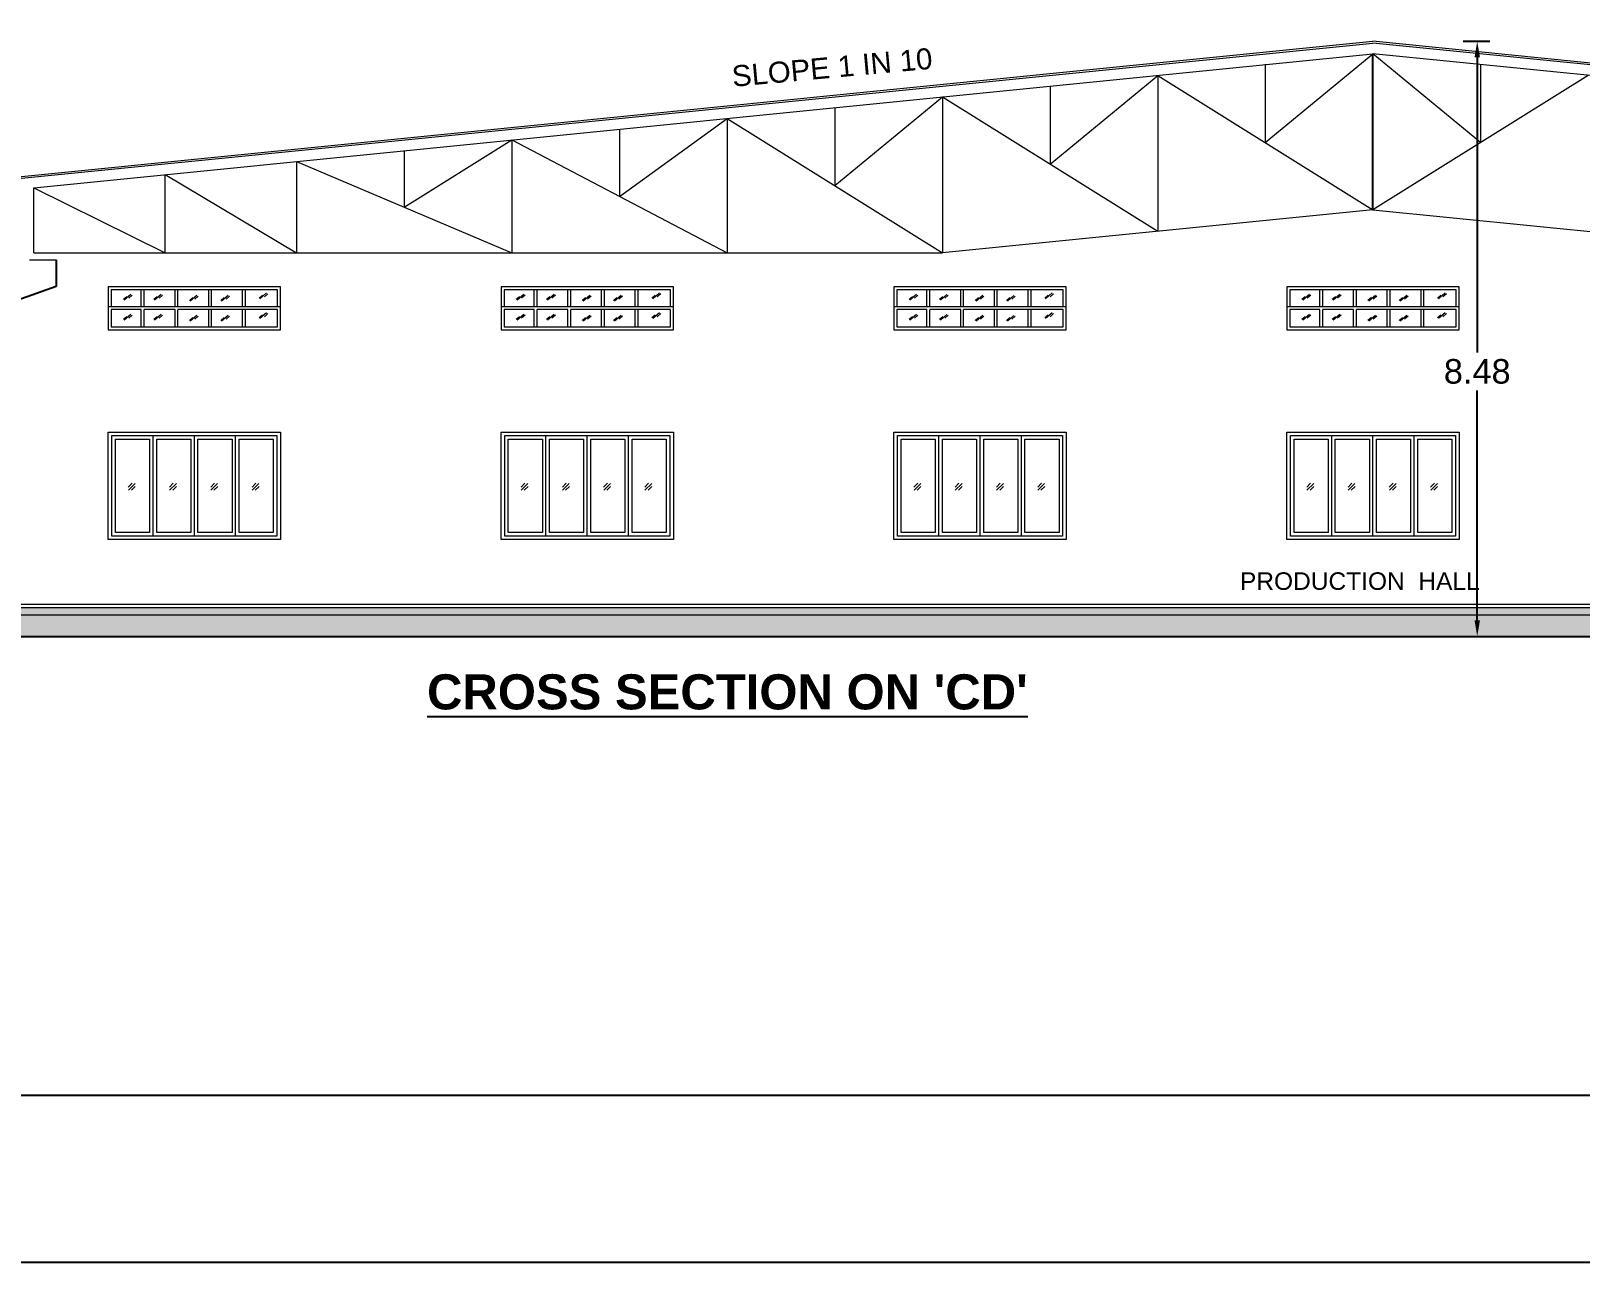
# Model space of a CAD drawing. Header units: metres. Extents: x 3715 to 4596, y 2418 to 2709.
# Drawn here: x 3857.26 to 3879.32, y 2497.4 to 2514.95 of the extents above; entities that cross this region are included whole.
import ezdxf

# ---------------------------------------------------------------- set-up
doc = ezdxf.new("R2010")
doc.units = ezdxf.units.M
doc.header["$MEASUREMENT"] = 0
doc.layers.add('BLK_1_HT_OF_BLDG', color=5, linetype='Continuous')
doc.styles.add('notes', font='arial.ttf')
doc.styles.get("Standard").update_dxf_attribs({"font": 'arial.ttf'})
doc.styles.add('TEXT', font='arial.ttf', dxfattribs={"height": 87})
doc.dimstyles.get("Standard").update_dxf_attribs({"dimtxt": 0.35, "dimasz": 0.23, "dimexe": 0.18, "dimexo": 0.0625, "dimgap": 0.09, "dimtad": 0, "dimtih": 1, "dimtoh": 1, "dimzin": 0, "dimdsep": 46, "dimtxsty": 'Standard', "dimcen": 0.09, "dimadec": 0, "dimazin": 0, "dimtfac": 1, "dimtofl": 0, "dimtmove": 2, "dimatfit": 3, "dimfxl": 0, "dimtolj": 1, "dimtzin": 0, "dimarcsym": 0})

# ---------------------------------------------------------------- blocks, each defined once
blk = doc.blocks.new('*D71')
at = {"color": 0, "lineweight": -2, "ltscale": 0.1}
for p, q in [((3826.362, 2514.8), (3825.982, 2514.8)), ((3826.162, 2514.57), (3826.162, 2510.826)), ((3826.162, 2506.546), (3826.162, 2510.289)), ((3826.362, 2506.316), (3825.982, 2506.316))]:
    blk.add_line(p, q, dxfattribs=at)
at = {"color": 0, "ltscale": 0.1}
for points in [[(3826.123, 2514.57), (3826.2, 2514.57), (3826.162, 2514.8)], [(3826.123, 2506.546), (3826.2, 2506.546), (3826.162, 2506.316)]]:
    blk.add_solid(points, dxfattribs=at)
at = {"color": 0, "ltscale": 0.1, "insert": (3826.162, 2510.558), "char_height": 0.35, "attachment_point": 5}
blk.add_mtext('\\A1;8.48', dxfattribs=at)
blk = doc.blocks.new('*D404')
at = {"layer": 'BLK_1_HT_OF_BLDG', "color": 0, "lineweight": -2}
for p, q in [((3877.66, 2514.8), (3878.04, 2514.8)), ((3877.86, 2514.57), (3877.86, 2510.361)), ((3877.86, 2506.546), (3877.86, 2509.823)), ((3877.66, 2506.316), (3878.04, 2506.316))]:
    blk.add_line(p, q, dxfattribs=at)
at = {"layer": 'BLK_1_HT_OF_BLDG', "color": 0}
for points in [[(3877.822, 2514.57), (3877.899, 2514.57), (3877.86, 2514.8)], [(3877.822, 2506.546), (3877.899, 2506.546), (3877.86, 2506.316)]]:
    blk.add_solid(points, dxfattribs=at)
at = {"layer": 'BLK_1_HT_OF_BLDG', "color": 0, "insert": (3877.86, 2510.092), "char_height": 0.35, "attachment_point": 5}
blk.add_mtext('\\A1;8.48', dxfattribs=at)

msp = doc.modelspace()

# ---------------------------------------------------------------- hatches: boundary and pattern name
h = msp.add_hatch()
h.set_pattern_fill('AR-CONC', color=256, scale=0.024, style=0)
h.set_pattern_definition([(50, (3861.41237, 2747.03174), (0.17214244, -0.01506051), [0.018, -0.198]), (355, (3861.41237, 2747.03174), (-0.03330032, 0.18052611), [0.0144, -0.1584]), (100.4514, (3861.42671, 2747.03048), (0.13884225, 0.16546549), [0.01529765, -0.16827411]), (46.1842, (3861.41237, 2747.07974), (0.25613785, -0.03972456), [0.027, -0.297]), (96.6356, (3861.43371, 2747.07643), (0.22431905, 0.2337883), [0.02294647, -0.25241112]), (351.1842, (3861.41237, 2747.07974), (0.22431887, 0.23378846), [0.0216, -0.2376]), (21, (3861.43637, 2747.06774), (0.14325769, -0.09662853), [0.018, -0.198]), (326, (3861.43637, 2747.06774), (0.05839568, 0.17403601), [0.0144, -0.1584]), (71.4514, (3861.4483, 2747.05969), (0.20165343, 0.07740732), [0.01529765, -0.16827411]), (37.5, (3861.41237, 2747.03174), (0.002918365, 0.079894525), [0, -0.15648, 0, -0.1608, 0, -0.159]), (7.5, (3861.41237, 2747.03174), (0.06313669, 0.09465881), [0, -0.09168, 0, -0.15288, 0, -0.0606]), (327.5, (3861.35885, 2747.03174), (0.128117385, -0.00541317), [0, -0.06, 0, -0.1872, 0, -0.2484]), (317.5, (3861.33485, 2747.03174), (0.13996468, 0.024025196), [0, -0.078, 0, -0.12432, 0, -0.1764])])
h.paths.add_polyline_path([(3857.05442, 2506.72595), (3857.05442, 2506.62595), (3895.69448, 2506.62595), (3895.69448, 2506.72595), (3888.24442, 2506.72595)])
h.paths.add_polyline_path([(3847.62442, 2506.62595), (3847.62442, 2506.72595), (3836.58442, 2506.72595), (3836.58442, 2506.62595)])
h = msp.add_hatch()
h.set_pattern_fill('AR-SAND', color=256, scale=0.08, style=0)
h.set_pattern_definition([(37.5, (-13136.3298, -6005.0106), (-0.00503946865, 0.1541459015), [0, -0.1216, 0, -0.136, 0, -0.13]), (7.5, (-13136.3298, -6005.0106), (0.1415821364, 0.2257716852), [0, -0.0656, 0, -0.1096, 0, -0.042]), (327.5, (-13136.4282, -6005.0106), (0.2491313489, 0.0004527243), [0, -0.04, 0, -0.144, 0, -0.188]), (317.5, (-13136.4282, -6005.0106), (0.2404901284, 0.0702140452), [0, -0.02, 0, -0.0944, 0, -0.108])])
h.paths.add_polyline_path([(3836.58442, 2506.31595), (3847.62442, 2506.31595), (3847.62442, 2506.62595), (3836.58442, 2506.62595)])
h.paths.add_polyline_path([(3857.05442, 2506.31595), (3895.69448, 2506.31595), (3895.69448, 2506.62595), (3857.05442, 2506.62595)])

# ---------------------------------------------------------------- linework, layer by layer
at = {"lineweight": 9, "ltscale": 200}
for p, q in [((3857.02556, 2512.86466), (3876.37445, 2514.79955)), ((3857.0281, 2512.83924), (3876.37445, 2514.77387)), ((3895.72333, 2512.86466), (3876.37445, 2514.79955)), ((3895.72079, 2512.83924), (3876.37445, 2514.77387))]:
    msp.add_line(p, q, dxfattribs=at)
at = {"lineweight": 13, "ltscale": 10}
for p, q in [((3857.29674, 2512.712), (3876.37445, 2514.61977)), ((3874.84111, 2513.35564), (3876.37445, 2514.61977)), ((3874.84111, 2514.4741), (3874.84111, 2513.35564)), ((3895.45216, 2512.712), (3876.37445, 2514.61977)), ((3877.90778, 2513.35564), (3876.37445, 2514.61977)), ((3877.90778, 2514.4741), (3877.90778, 2513.35564)), ((3871.77445, 2513.04897), (3873.30778, 2514.3131)), ((3873.30778, 2514.3131), (3873.30778, 2512.0915)), ((3873.30778, 2514.3131), (3876.37445, 2512.39817)), ((3879.44111, 2514.3131), (3876.37445, 2512.39817)), ((3868.70778, 2512.7423), (3870.24111, 2514.00644)), ((3870.24111, 2514.00644), (3870.24111, 2511.78484)), ((3870.24111, 2514.00644), (3873.30778, 2512.0915)), ((3871.77445, 2514.15977), (3871.77445, 2513.04897)), ((3868.70778, 2513.8531), (3868.70778, 2512.7423)), ((3865.64111, 2512.58897), (3867.17445, 2513.69977)), ((3867.17445, 2513.69977), (3867.17445, 2511.78484)), ((3867.17445, 2513.69977), (3870.24111, 2511.78484)), ((3862.57445, 2512.43564), (3864.10778, 2513.3931)), ((3864.10778, 2513.3931), (3864.10778, 2511.78484)), ((3864.10778, 2513.3931), (3867.17445, 2511.78484)), ((3865.64111, 2513.54644), (3865.64111, 2512.58897)), ((3862.57445, 2513.23977), (3862.57445, 2512.43564)), ((3859.16893, 2511.78484), (3859.16893, 2512.89922)), ((3859.16893, 2512.89922), (3861.04111, 2511.78484)), ((3861.04111, 2513.08644), (3861.04111, 2511.78484)), ((3861.04111, 2513.08644), (3864.10778, 2511.78484)), ((3857.29674, 2511.78484), (3857.29674, 2512.712)), ((3857.29674, 2512.712), (3859.16893, 2511.78484)), ((3876.37445, 2512.39817), (3870.24111, 2511.78484)), ((3876.37445, 2512.39817), (3882.50778, 2511.78484)), ((3857.23331, 2511.68261), (3857.61664, 2511.68261)), ((3857.29674, 2511.78484), (3870.24111, 2511.78484))]:
    msp.add_line(p, q, dxfattribs=at)
at = {"ltscale": 10}
for p, q in [((3876.37445, 2512.39817), (3876.37445, 2514.61977)), ((3857.61664, 2511.68261), (3857.61664, 2511.3043)), ((3857.61664, 2511.3043), (3857.05442, 2511.10521))]:
    msp.add_line(p, q, dxfattribs=at)
at = {"lineweight": 0}
for p, q in [((3858.62079, 2511.15797), (3858.57302, 2511.11689)), ((3858.68022, 2511.18892), (3858.58561, 2511.10757)), ((3858.69892, 2511.17902), (3858.64831, 2511.1355)), ((3859.0534, 2511.15797), (3859.00563, 2511.11689)), ((3859.11283, 2511.18892), (3859.01822, 2511.10757)), ((3859.13154, 2511.17902), (3859.08092, 2511.1355)), ((3859.5618, 2511.14535), (3859.51403, 2511.10427)), ((3859.62123, 2511.1763), (3859.52662, 2511.09495)), ((3859.63994, 2511.16641), (3859.58932, 2511.12289)), ((3860.00791, 2511.14535), (3859.96014, 2511.10427)), ((3860.06734, 2511.1763), (3859.97273, 2511.09495)), ((3860.08604, 2511.16641), (3860.03543, 2511.12289)), ((3860.55358, 2511.18055), (3860.5058, 2511.13947)), ((3860.61301, 2511.2115), (3860.51839, 2511.13015)), ((3860.63171, 2511.2016), (3860.58109, 2511.15809)), ((3864.21746, 2511.15797), (3864.16968, 2511.11689)), ((3864.27689, 2511.18892), (3864.18227, 2511.10757)), ((3864.29559, 2511.17902), (3864.24497, 2511.1355)), ((3864.65007, 2511.15797), (3864.6023, 2511.11689)), ((3864.7095, 2511.18892), (3864.61489, 2511.10757)), ((3864.7282, 2511.17902), (3864.67759, 2511.1355)), ((3865.15847, 2511.14535), (3865.1107, 2511.10427)), ((3865.2179, 2511.1763), (3865.12329, 2511.09495)), ((3865.2366, 2511.16641), (3865.18599, 2511.12289)), ((3865.60458, 2511.14535), (3865.5568, 2511.10427)), ((3865.66401, 2511.1763), (3865.56939, 2511.09495)), ((3865.68271, 2511.16641), (3865.63209, 2511.12289)), ((3866.15024, 2511.18055), (3866.10247, 2511.13947)), ((3866.20967, 2511.2115), (3866.11506, 2511.13015)), ((3866.22838, 2511.2016), (3866.17776, 2511.15809)), ((3869.81412, 2511.15797), (3869.76635, 2511.11689)), ((3869.87355, 2511.18892), (3869.77894, 2511.10757)), ((3869.89225, 2511.17902), (3869.84164, 2511.1355)), ((3870.24674, 2511.15797), (3870.19896, 2511.11689)), ((3870.30617, 2511.18892), (3870.21155, 2511.10757)), ((3870.32487, 2511.17902), (3870.27425, 2511.1355)), ((3870.75514, 2511.14535), (3870.70736, 2511.10427)), ((3870.81457, 2511.1763), (3870.71995, 2511.09495)), ((3870.83327, 2511.16641), (3870.78265, 2511.12289)), ((3871.20125, 2511.14535), (3871.15347, 2511.10427)), ((3871.26067, 2511.1763), (3871.16606, 2511.09495)), ((3871.27938, 2511.16641), (3871.22876, 2511.12289)), ((3871.74691, 2511.18055), (3871.69914, 2511.13947)), ((3871.80634, 2511.2115), (3871.71173, 2511.13015)), ((3871.82504, 2511.2016), (3871.77443, 2511.15809)), ((3875.41079, 2511.15797), (3875.36302, 2511.11689)), ((3875.47022, 2511.18892), (3875.37561, 2511.10757)), ((3875.48892, 2511.17902), (3875.43831, 2511.1355)), ((3875.8434, 2511.15797), (3875.79563, 2511.11689)), ((3875.90283, 2511.18892), (3875.80822, 2511.10757)), ((3875.92154, 2511.17902), (3875.87092, 2511.1355)), ((3876.3518, 2511.14535), (3876.30403, 2511.10427)), ((3876.41123, 2511.1763), (3876.31662, 2511.09495)), ((3876.42994, 2511.16641), (3876.37932, 2511.12289)), ((3876.79791, 2511.14535), (3876.75014, 2511.10427)), ((3876.85734, 2511.1763), (3876.76273, 2511.09495)), ((3876.87604, 2511.16641), (3876.82543, 2511.12289)), ((3877.34358, 2511.18055), (3877.2958, 2511.13947)), ((3877.40301, 2511.2115), (3877.30839, 2511.13015)), ((3877.42171, 2511.2016), (3877.37109, 2511.15809)), ((3860.61301, 2510.92711), (3860.51839, 2510.84576)), ((3860.63171, 2510.91722), (3860.58109, 2510.8737)), ((3866.20967, 2510.92711), (3866.11506, 2510.84576)), ((3866.22838, 2510.91722), (3866.17776, 2510.8737)), ((3871.80634, 2510.92711), (3871.71173, 2510.84576)), ((3871.82504, 2510.91722), (3871.77443, 2510.8737)), ((3877.40301, 2510.92711), (3877.30839, 2510.84576)), ((3877.42171, 2510.91722), (3877.37109, 2510.8737)), ((3858.62079, 2510.87358), (3858.57302, 2510.8325)), ((3858.68022, 2510.90453), (3858.58561, 2510.82318)), ((3858.69892, 2510.89463), (3858.64831, 2510.85112)), ((3859.0534, 2510.87358), (3859.00563, 2510.8325)), ((3859.11283, 2510.90453), (3859.01822, 2510.82318)), ((3859.13154, 2510.89463), (3859.08092, 2510.85112)), ((3859.5618, 2510.86096), (3859.51403, 2510.81989)), ((3859.62123, 2510.89191), (3859.52662, 2510.81056)), ((3859.63994, 2510.88202), (3859.58932, 2510.8385)), ((3860.00791, 2510.86096), (3859.96014, 2510.81989)), ((3860.06734, 2510.89191), (3859.97273, 2510.81056)), ((3860.08604, 2510.88202), (3860.03543, 2510.8385)), ((3860.55358, 2510.89616), (3860.5058, 2510.85509)), ((3864.21746, 2510.87358), (3864.16968, 2510.8325)), ((3864.27689, 2510.90453), (3864.18227, 2510.82318)), ((3864.29559, 2510.89463), (3864.24497, 2510.85112)), ((3864.65007, 2510.87358), (3864.6023, 2510.8325)), ((3864.7095, 2510.90453), (3864.61489, 2510.82318)), ((3864.7282, 2510.89463), (3864.67759, 2510.85112)), ((3865.15847, 2510.86096), (3865.1107, 2510.81989)), ((3865.2179, 2510.89191), (3865.12329, 2510.81056)), ((3865.2366, 2510.88202), (3865.18599, 2510.8385)), ((3865.60458, 2510.86096), (3865.5568, 2510.81989)), ((3865.66401, 2510.89191), (3865.56939, 2510.81056)), ((3865.68271, 2510.88202), (3865.63209, 2510.8385)), ((3866.15024, 2510.89616), (3866.10247, 2510.85509)), ((3869.81412, 2510.87358), (3869.76635, 2510.8325)), ((3869.87355, 2510.90453), (3869.77894, 2510.82318)), ((3869.89225, 2510.89463), (3869.84164, 2510.85112)), ((3870.24674, 2510.87358), (3870.19896, 2510.8325)), ((3870.30617, 2510.90453), (3870.21155, 2510.82318)), ((3870.32487, 2510.89463), (3870.27425, 2510.85112)), ((3870.75514, 2510.86096), (3870.70736, 2510.81989)), ((3870.81457, 2510.89191), (3870.71995, 2510.81056)), ((3870.83327, 2510.88202), (3870.78265, 2510.8385)), ((3871.20125, 2510.86096), (3871.15347, 2510.81989)), ((3871.26067, 2510.89191), (3871.16606, 2510.81056)), ((3871.27938, 2510.88202), (3871.22876, 2510.8385)), ((3871.74691, 2510.89616), (3871.69914, 2510.85509)), ((3875.41079, 2510.87358), (3875.36302, 2510.8325)), ((3875.47022, 2510.90453), (3875.37561, 2510.82318)), ((3875.48892, 2510.89463), (3875.43831, 2510.85112)), ((3875.8434, 2510.87358), (3875.79563, 2510.8325)), ((3875.90283, 2510.90453), (3875.80822, 2510.82318)), ((3875.92154, 2510.89463), (3875.87092, 2510.85112)), ((3876.3518, 2510.86096), (3876.30403, 2510.81989)), ((3876.41123, 2510.89191), (3876.31662, 2510.81056)), ((3876.42994, 2510.88202), (3876.37932, 2510.8385)), ((3876.79791, 2510.86096), (3876.75014, 2510.81989)), ((3876.85734, 2510.89191), (3876.76273, 2510.81056)), ((3876.87604, 2510.88202), (3876.82543, 2510.8385)), ((3877.34358, 2510.89616), (3877.2958, 2510.85509))]:
    msp.add_line(p, q, dxfattribs=at)
at = {"lineweight": 0, "ltscale": 6}
for p, q in [((3858.82803, 2511.01489), (3858.82803, 2511.25839)), ((3858.86892, 2511.01489), (3858.86892, 2511.25839)), ((3859.30847, 2511.01489), (3859.30847, 2511.25839)), ((3859.34936, 2511.01489), (3859.34936, 2511.25839)), ((3859.78892, 2511.01489), (3859.78892, 2511.25839)), ((3859.82981, 2511.01489), (3859.82981, 2511.25839)), ((3860.26936, 2511.01489), (3860.26936, 2511.25839)), ((3860.31025, 2511.01489), (3860.31025, 2511.25839)), ((3864.4247, 2511.01489), (3864.4247, 2511.25839)), ((3864.46559, 2511.01489), (3864.46559, 2511.25839)), ((3864.90514, 2511.01489), (3864.90514, 2511.25839)), ((3864.94603, 2511.01489), (3864.94603, 2511.25839)), ((3865.38559, 2511.01489), (3865.38559, 2511.25839)), ((3865.42647, 2511.01489), (3865.42647, 2511.25839)), ((3865.86603, 2511.01489), (3865.86603, 2511.25839)), ((3865.90692, 2511.01489), (3865.90692, 2511.25839)), ((3870.02136, 2511.01489), (3870.02136, 2511.25839)), ((3870.06225, 2511.01489), (3870.06225, 2511.25839)), ((3870.50181, 2511.01489), (3870.50181, 2511.25839)), ((3870.5427, 2511.01489), (3870.5427, 2511.25839)), ((3870.98225, 2511.01489), (3870.98225, 2511.25839)), ((3871.02314, 2511.01489), (3871.02314, 2511.25839)), ((3871.4627, 2511.01489), (3871.4627, 2511.25839)), ((3871.50359, 2511.01489), (3871.50359, 2511.25839)), ((3875.61803, 2511.01489), (3875.61803, 2511.25839)), ((3875.65892, 2511.01489), (3875.65892, 2511.25839)), ((3876.09847, 2511.01489), (3876.09847, 2511.25839)), ((3876.13936, 2511.01489), (3876.13936, 2511.25839)), ((3876.57892, 2511.01489), (3876.57892, 2511.25839)), ((3876.61981, 2511.01489), (3876.61981, 2511.25839)), ((3877.05936, 2511.01489), (3877.05936, 2511.25839)), ((3877.10025, 2511.01489), (3877.10025, 2511.25839)), ((3860.81114, 2511.01489), (3858.35781, 2511.01489)), ((3858.82803, 2510.72684), (3858.82803, 2510.97401)), ((3859.30847, 2510.97401), (3858.86892, 2510.97401)), ((3858.86892, 2510.72684), (3858.86892, 2510.97401)), ((3859.30847, 2510.72684), (3859.30847, 2510.97401)), ((3860.77025, 2510.97401), (3859.34936, 2510.97401)), ((3859.34936, 2510.72684), (3859.34936, 2510.97401)), ((3859.78892, 2510.72684), (3859.78892, 2510.97401)), ((3859.82981, 2510.72684), (3859.82981, 2510.97401)), ((3860.26936, 2510.72684), (3860.26936, 2510.97401)), ((3860.31025, 2510.72684), (3860.31025, 2510.97401)), ((3866.40781, 2511.01489), (3863.95447, 2511.01489)), ((3864.4247, 2510.72684), (3864.4247, 2510.97401)), ((3864.90514, 2510.97401), (3864.46559, 2510.97401)), ((3864.46559, 2510.72684), (3864.46559, 2510.97401)), ((3864.90514, 2510.72684), (3864.90514, 2510.97401)), ((3866.36692, 2510.97401), (3864.94603, 2510.97401)), ((3864.94603, 2510.72684), (3864.94603, 2510.97401)), ((3865.38559, 2510.72684), (3865.38559, 2510.97401)), ((3865.42647, 2510.72684), (3865.42647, 2510.97401)), ((3865.86603, 2510.72684), (3865.86603, 2510.97401)), ((3865.90692, 2510.72684), (3865.90692, 2510.97401)), ((3872.00447, 2511.01489), (3869.55114, 2511.01489)), ((3870.02136, 2510.72684), (3870.02136, 2510.97401)), ((3870.50181, 2510.97401), (3870.06225, 2510.97401)), ((3870.06225, 2510.72684), (3870.06225, 2510.97401)), ((3870.50181, 2510.72684), (3870.50181, 2510.97401)), ((3871.96359, 2510.97401), (3870.5427, 2510.97401)), ((3870.5427, 2510.72684), (3870.5427, 2510.97401)), ((3870.98225, 2510.72684), (3870.98225, 2510.97401)), ((3871.02314, 2510.72684), (3871.02314, 2510.97401)), ((3871.4627, 2510.72684), (3871.4627, 2510.97401)), ((3871.50359, 2510.72684), (3871.50359, 2510.97401)), ((3877.60114, 2511.01489), (3875.14781, 2511.01489)), ((3875.61803, 2510.72684), (3875.61803, 2510.97401)), ((3876.09847, 2510.97401), (3875.65892, 2510.97401)), ((3875.65892, 2510.72684), (3875.65892, 2510.97401)), ((3876.09847, 2510.72684), (3876.09847, 2510.97401)), ((3877.56025, 2510.97401), (3876.13936, 2510.97401)), ((3876.13936, 2510.72684), (3876.13936, 2510.97401)), ((3876.57892, 2510.72684), (3876.57892, 2510.97401)), ((3876.61981, 2510.72684), (3876.61981, 2510.97401)), ((3877.05936, 2510.72684), (3877.05936, 2510.97401)), ((3877.10025, 2510.72684), (3877.10025, 2510.97401)), ((3858.9967, 2507.74706), (3858.9967, 2509.17817)), ((3859.58447, 2507.74706), (3859.58447, 2509.17817)), ((3860.17225, 2507.74706), (3860.17225, 2509.17817)), ((3864.59336, 2507.74706), (3864.59336, 2509.17817)), ((3865.18114, 2507.74706), (3865.18114, 2509.17817)), ((3865.76892, 2507.74706), (3865.76892, 2509.17817)), ((3870.19003, 2507.74706), (3870.19003, 2509.17817)), ((3870.77781, 2507.74706), (3870.77781, 2509.17817)), ((3871.36559, 2507.74706), (3871.36559, 2509.17817)), ((3875.7867, 2507.74706), (3875.7867, 2509.17817)), ((3876.37447, 2507.74706), (3876.37447, 2509.17817)), ((3876.96225, 2507.74706), (3876.96225, 2509.17817)), ((3858.64192, 2508.44527), (3858.6958, 2508.49914)), ((3858.74005, 2508.49734), (3858.64373, 2508.40102)), ((3859.2297, 2508.44527), (3859.28358, 2508.49914)), ((3859.32783, 2508.49734), (3859.23151, 2508.40102)), ((3859.81748, 2508.44527), (3859.87136, 2508.49914)), ((3859.91561, 2508.49734), (3859.81929, 2508.40102)), ((3860.40526, 2508.44527), (3860.45914, 2508.49914)), ((3860.50338, 2508.49734), (3860.40707, 2508.40102)), ((3864.23859, 2508.44527), (3864.29247, 2508.49914)), ((3864.33672, 2508.49734), (3864.2404, 2508.40102)), ((3864.82637, 2508.44527), (3864.88025, 2508.49914)), ((3864.9245, 2508.49734), (3864.82818, 2508.40102)), ((3865.41415, 2508.44527), (3865.46802, 2508.49914)), ((3865.51227, 2508.49734), (3865.41596, 2508.40102)), ((3866.00192, 2508.44527), (3866.0558, 2508.49914)), ((3866.10005, 2508.49734), (3866.00373, 2508.40102)), ((3869.83526, 2508.44527), (3869.88914, 2508.49914)), ((3869.93338, 2508.49734), (3869.83707, 2508.40102)), ((3870.42304, 2508.44527), (3870.47691, 2508.49914)), ((3870.52116, 2508.49734), (3870.42484, 2508.40102)), ((3871.01081, 2508.44527), (3871.06469, 2508.49914)), ((3871.10894, 2508.49734), (3871.01262, 2508.40102)), ((3871.59859, 2508.44527), (3871.65247, 2508.49914)), ((3871.69672, 2508.49734), (3871.6004, 2508.40102)), ((3875.43192, 2508.44527), (3875.4858, 2508.49914)), ((3875.53005, 2508.49734), (3875.43373, 2508.40102)), ((3876.0197, 2508.44527), (3876.07358, 2508.49914)), ((3876.11783, 2508.49734), (3876.02151, 2508.40102)), ((3876.60748, 2508.44527), (3876.66136, 2508.49914)), ((3876.70561, 2508.49734), (3876.60929, 2508.40102)), ((3877.19526, 2508.44527), (3877.24914, 2508.49914)), ((3877.29338, 2508.49734), (3877.19707, 2508.40102)), ((3858.74186, 2508.45309), (3858.68798, 2508.39921)), ((3859.32964, 2508.45309), (3859.27576, 2508.39921)), ((3859.91742, 2508.45309), (3859.86354, 2508.39921)), ((3860.50519, 2508.45309), (3860.45132, 2508.39921)), ((3864.33853, 2508.45309), (3864.28465, 2508.39921)), ((3864.9263, 2508.45309), (3864.87243, 2508.39921)), ((3865.51408, 2508.45309), (3865.46021, 2508.39921)), ((3866.10186, 2508.45309), (3866.04798, 2508.39921)), ((3869.93519, 2508.45309), (3869.88132, 2508.39921)), ((3870.52297, 2508.45309), (3870.46909, 2508.39921)), ((3871.11075, 2508.45309), (3871.05687, 2508.39921)), ((3871.69853, 2508.45309), (3871.64465, 2508.39921)), ((3875.53186, 2508.45309), (3875.47798, 2508.39921)), ((3876.11964, 2508.45309), (3876.06576, 2508.39921)), ((3876.70742, 2508.45309), (3876.65354, 2508.39921)), ((3877.29519, 2508.45309), (3877.24132, 2508.39921))]:
    msp.add_line(p, q, dxfattribs=at)
at = {"lineweight": 5, "ltscale": 12}
for p, q in [((3857.05442, 2506.77595), (3895.69448, 2506.77595)), ((3857.05442, 2506.72595), (3895.69448, 2506.72595)), ((3857.05442, 2506.62595), (3895.69448, 2506.62595))]:
    msp.add_line(p, q, dxfattribs=at)
for points in [[(3817.40443, 2497.39784), (3993.29629, 2497.39784), (3993.29629, 2645.44016), (3817.40443, 2645.44016)], [(3820.05361, 2547.77183), (3974.73829, 2547.77183), (3974.73829, 2499.76967), (3820.05361, 2499.76967)]]:
    msp.add_lwpolyline(points, close=True)
at = {"lineweight": 0, "ltscale": 6}
for points in [[(3860.81114, 2511.29928), (3858.35781, 2511.29928), (3858.35781, 2510.68595), (3860.81114, 2510.68595)], [(3866.40781, 2511.29928), (3863.95447, 2511.29928), (3863.95447, 2510.68595), (3866.40781, 2510.68595)], [(3872.00447, 2511.29928), (3869.55114, 2511.29928), (3869.55114, 2510.68595), (3872.00447, 2510.68595)], [(3877.60114, 2511.29928), (3875.14781, 2511.29928), (3875.14781, 2510.68595), (3877.60114, 2510.68595)], [(3860.81114, 2507.69595), (3858.35781, 2507.69595), (3858.35781, 2509.22928), (3860.81114, 2509.22928)], [(3860.76003, 2507.74706), (3858.40892, 2507.74706), (3858.40892, 2509.17817), (3860.76003, 2509.17817)], [(3866.40781, 2507.69595), (3863.95447, 2507.69595), (3863.95447, 2509.22928), (3866.40781, 2509.22928)], [(3866.3567, 2507.74706), (3864.00559, 2507.74706), (3864.00559, 2509.17817), (3866.3567, 2509.17817)], [(3872.00447, 2507.69595), (3869.55114, 2507.69595), (3869.55114, 2509.22928), (3872.00447, 2509.22928)], [(3871.95336, 2507.74706), (3869.60225, 2507.74706), (3869.60225, 2509.17817), (3871.95336, 2509.17817)], [(3877.60114, 2507.69595), (3875.14781, 2507.69595), (3875.14781, 2509.22928), (3877.60114, 2509.22928)], [(3877.55003, 2507.74706), (3875.19892, 2507.74706), (3875.19892, 2509.17817), (3877.55003, 2509.17817)], [(3858.46003, 2509.12706), (3858.94559, 2509.12706), (3858.94559, 2507.79817), (3858.46003, 2507.79817)], [(3859.04781, 2509.12706), (3859.53336, 2509.12706), (3859.53336, 2507.79817), (3859.04781, 2507.79817)], [(3859.63559, 2509.12706), (3860.12114, 2509.12706), (3860.12114, 2507.79817), (3859.63559, 2507.79817)], [(3860.22336, 2509.12706), (3860.70892, 2509.12706), (3860.70892, 2507.79817), (3860.22336, 2507.79817)], [(3864.0567, 2509.12706), (3864.54225, 2509.12706), (3864.54225, 2507.79817), (3864.0567, 2507.79817)], [(3864.64447, 2509.12706), (3865.13003, 2509.12706), (3865.13003, 2507.79817), (3864.64447, 2507.79817)], [(3865.23225, 2509.12706), (3865.71781, 2509.12706), (3865.71781, 2507.79817), (3865.23225, 2507.79817)], [(3865.82003, 2509.12706), (3866.30559, 2509.12706), (3866.30559, 2507.79817), (3865.82003, 2507.79817)], [(3869.65336, 2509.12706), (3870.13892, 2509.12706), (3870.13892, 2507.79817), (3869.65336, 2507.79817)], [(3870.24114, 2509.12706), (3870.7267, 2509.12706), (3870.7267, 2507.79817), (3870.24114, 2507.79817)], [(3870.82892, 2509.12706), (3871.31447, 2509.12706), (3871.31447, 2507.79817), (3870.82892, 2507.79817)], [(3871.4167, 2509.12706), (3871.90225, 2509.12706), (3871.90225, 2507.79817), (3871.4167, 2507.79817)], [(3875.25003, 2509.12706), (3875.73559, 2509.12706), (3875.73559, 2507.79817), (3875.25003, 2507.79817)], [(3875.83781, 2509.12706), (3876.32336, 2509.12706), (3876.32336, 2507.79817), (3875.83781, 2507.79817)], [(3876.42559, 2509.12706), (3876.91114, 2509.12706), (3876.91114, 2507.79817), (3876.42559, 2507.79817)], [(3877.01336, 2509.12706), (3877.49892, 2509.12706), (3877.49892, 2507.79817), (3877.01336, 2507.79817)]]:
    msp.add_lwpolyline(points, close=True, dxfattribs=at)
for points in [[(3860.77025, 2511.01489), (3860.77025, 2511.25839), (3858.3987, 2511.25839), (3858.3987, 2511.01489)], [(3866.36692, 2511.01489), (3866.36692, 2511.25839), (3863.99536, 2511.25839), (3863.99536, 2511.01489)], [(3871.96359, 2511.01489), (3871.96359, 2511.25839), (3869.59203, 2511.25839), (3869.59203, 2511.01489)], [(3877.56025, 2511.01489), (3877.56025, 2511.25839), (3875.1887, 2511.25839), (3875.1887, 2511.01489)], [(3858.82803, 2510.97401), (3858.3987, 2510.97401), (3858.3987, 2510.72684), (3860.77025, 2510.72684), (3860.77025, 2510.97401)], [(3864.4247, 2510.97401), (3863.99536, 2510.97401), (3863.99536, 2510.72684), (3866.36692, 2510.72684), (3866.36692, 2510.97401)], [(3870.02136, 2510.97401), (3869.59203, 2510.97401), (3869.59203, 2510.72684), (3871.96359, 2510.72684), (3871.96359, 2510.97401)], [(3875.61803, 2510.97401), (3875.1887, 2510.97401), (3875.1887, 2510.72684), (3877.56025, 2510.72684), (3877.56025, 2510.97401)]]:
    msp.add_lwpolyline(points, dxfattribs=at)
at = {"ltscale": 10}
msp.add_lwpolyline([(3825.75865, 2506.31595), (3897.98953, 2506.31595)], dxfattribs=at)

# ---------------------------------------------------------------- texts
at = {"ltscale": 12, "insert": (3867.22961, 2514.4484), "char_height": 0.3, "width": 5.5259947, "attachment_point": 1, "rotation": 5.191219, "style": 'TEXT'}
msp.add_mtext('SLOPE 1 IN 10', dxfattribs=at)
at = {"ltscale": 10, "insert": (3874.48006, 2507.22955), "char_height": 0.25, "width": 9.4812298, "attachment_point": 1, "style": 'notes'}
msp.add_mtext('{\\fArial|b0|i0|c0|p34;PRODUCTION  HALL }', dxfattribs=at)
at = {"insert": (3862.89862, 2505.77557), "char_height": 0.5, "attachment_point": 1}
msp.add_mtext_dynamic_manual_height_columns("{\\fArial|b1|i0|c0|p34;\\LCROSS SECTION ON 'CD'}", width=8.6676999, gutter_width=1, heights=[0.88381], dxfattribs=at)

# ---------------------------------------------------------------- dimensions: what is measured, and where the dimension line sits
at = {"ltscale": 0.1}
dim = msp.add_linear_dim(base=(3826.16181, 2506.31595), p1=(3876.37445, 2514.79955), p2=(3876.37445, 2506.31595), angle=90, dimstyle='Standard', dxfattribs=at)
dim.commit()
dim.dimension.update_dxf_attribs({"geometry": '*D71', "text_midpoint": (3826.16181, 2510.55775)})
at = {"layer": 'BLK_1_HT_OF_BLDG'}
dim = msp.add_linear_dim(base=(3877.86047, 2506.31595), p1=(3876.37445, 2514.79955), p2=(3876.37445, 2506.31595), angle=90, dimstyle='Standard', dxfattribs=at)
dim.commit()
dim.dimension.update_dxf_attribs({"geometry": '*D404', "text_midpoint": (3877.86047, 2510.0919), "dimtype": 160})

doc.saveas('drawing.dxf')
